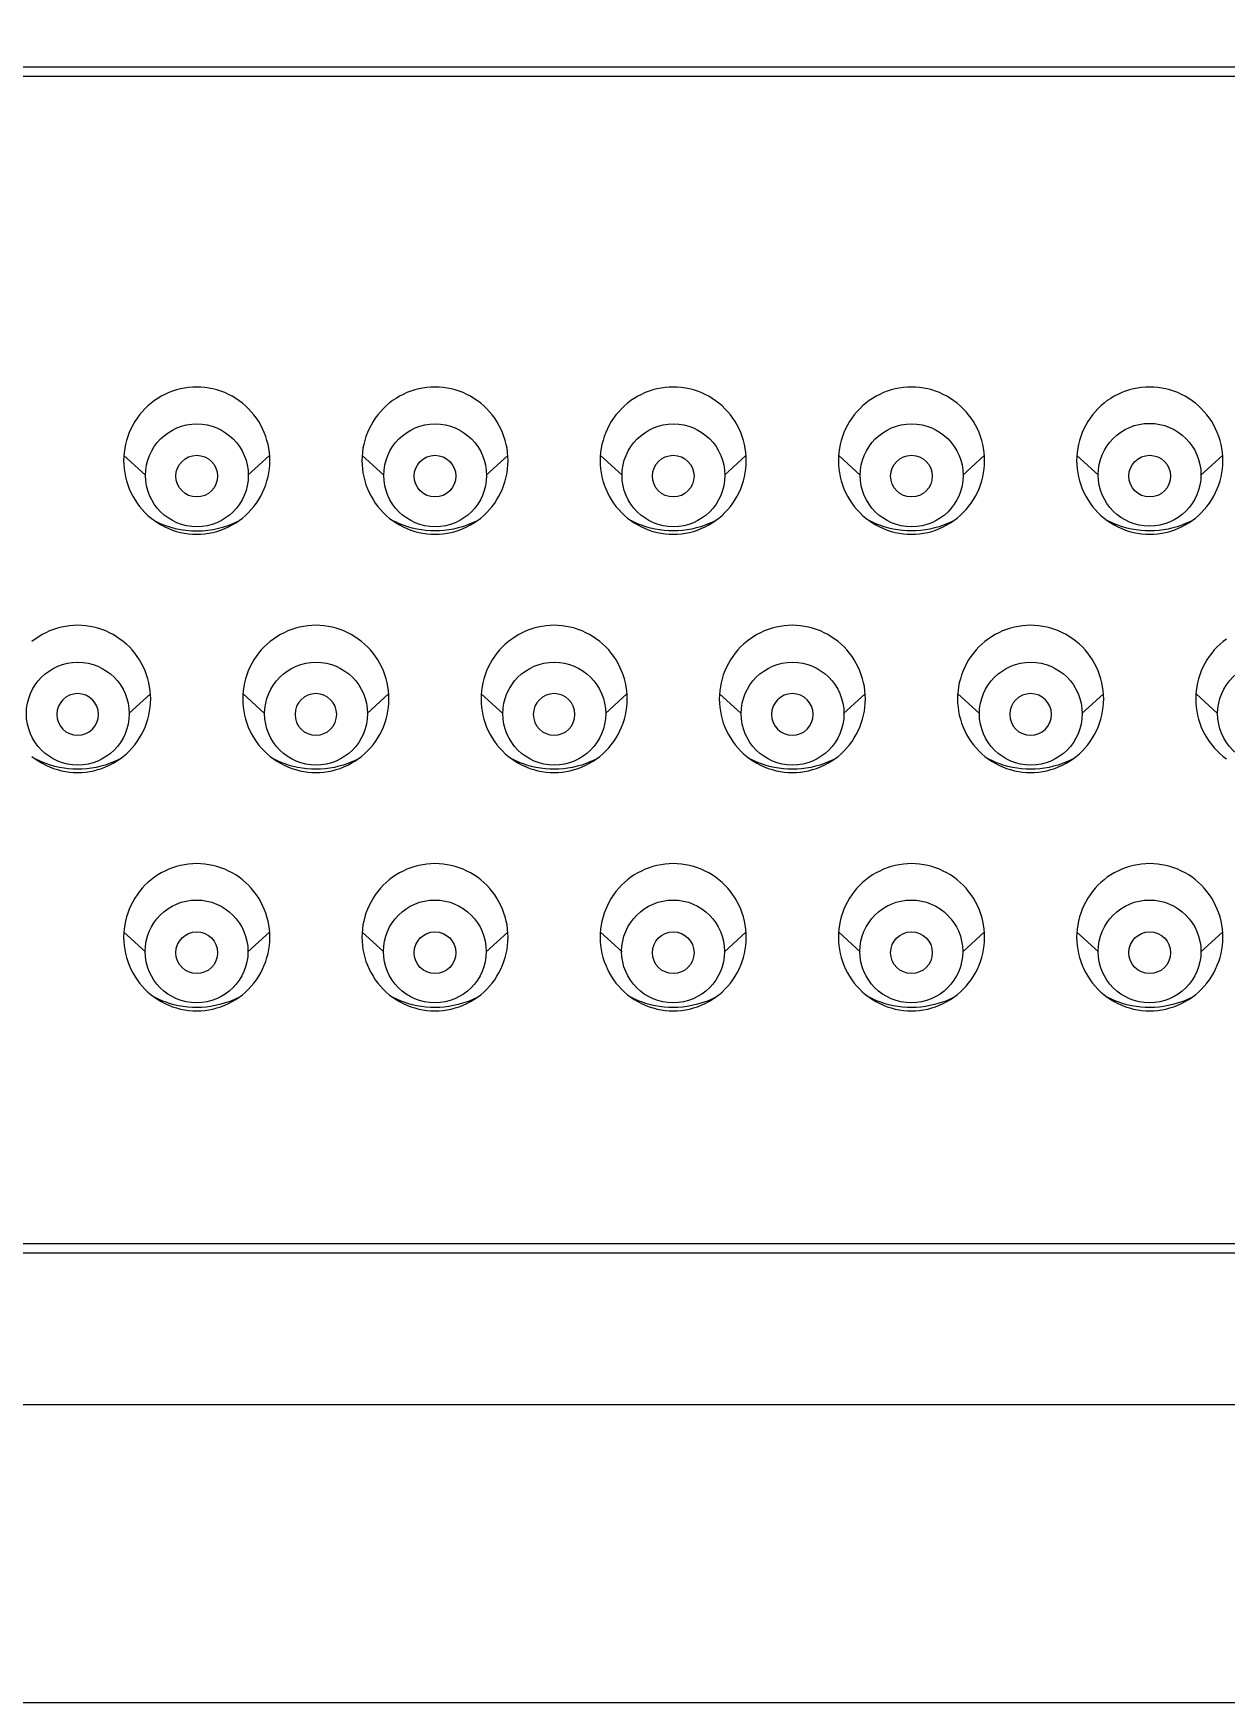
# Model space of a CAD drawing. Extents: x 0 to 1128, y 0 to 827.
# Drawn here: x 319.31 to 339.31, y 234.49 to 262.5 of the extents above; entities that cross this region are included whole.
import ezdxf

# ---------------------------------------------------------------- set-up
doc = ezdxf.new("R2010")
doc.units = 0
doc.header["$LTSCALE"] = 10
doc.header["$MEASUREMENT"] = 0
doc.header["$PDMODE"] = 3
doc.header["$PDSIZE"] = -10
doc.layers.get('0').update_dxf_attribs({"linetype": 'CONTINUOUS'})
doc.layers.get('DEFPOINTS').update_dxf_attribs({"linetype": 'CONTINUOUS'})
doc.layers.add('PDF_형상', color=7, linetype='CONTINUOUS')
doc.styles.add('Daelim Dimension', font='NanumGothic.ttf')
doc.dimstyles.new('DEFAULT', dxfattribs={"dimscale": 2, "dimtxt": 2, "dimasz": 2, "dimexe": 0, "dimexo": 2, "dimgap": 1, "dimtad": 1, "dimdec": 0, "dimzin": 9, "dimdsep": 46, "dimtxsty": 'Daelim Dimension', "dimcen": 0.5, "dimclrd": 5, "dimclre": 5, "dimclrt": 256, "dimadec": 1, "dimazin": 0, "dimtfac": 1, "dimtdec": 0, "dimtix": 1, "dimtmove": 0, "dimatfit": 3, "dimfxl": 0, "dimtolj": 1, "dimtzin": 1, "dimlwd": 9, "dimlwe": 9, "dimarcsym": 0})

# ---------------------------------------------------------------- blocks, each defined once
blk = doc.blocks.new('*D27')
at = {"color": 5, "lineweight": 9, "ltscale": 0.5}
for p, q in [((138.695, 262.487), (138.695, 327.843)), ((142.695, 327.843), (417.399, 327.843)), ((421.399, 262.487), (421.399, 327.843))]:
    blk.add_line(p, q, dxfattribs=at)
at = {"color": 5, "ltscale": 0.5}
for points in [[(142.695, 328.51), (142.695, 327.177), (138.695, 327.843)], [(417.399, 328.51), (417.399, 327.177), (421.399, 327.843)]]:
    blk.add_solid(points, dxfattribs=at)
at = {"layer": 'DEFPOINTS', "color": 0, "ltscale": 0.5}
for p in [(421.399, 327.843), (138.695, 258.487), (421.399, 258.487)]:
    blk.add_point(p, dxfattribs=at)
at = {"color": 7, "ltscale": 0.5, "insert": (315.504, 335.294), "char_height": 10, "attachment_point": 5, "style": 'Daelim Dimension'}
blk.add_mtext('\\A1;283', dxfattribs=at)

msp = doc.modelspace()

# ---------------------------------------------------------------- linework, layer by layer
at = {"layer": 'PDF_형상', "lineweight": 5}
for points in [[(174.845, 245.037, 0.414217), (177.845, 242.036), (382.249, 242.036, 0.414214), (385.249, 245.037), (385.249, 258.937, 0.414214), (382.249, 261.937), (177.845, 261.937, 0.414217), (174.845, 258.937)], [(175.045, 258.787, -0.414215), (178.045, 261.787), (382.049, 261.787, -0.41422), (385.049, 258.787), (385.049, 245.187, -0.41422), (382.049, 242.187), (178.045, 242.187, -0.414215), (175.045, 245.187)], [(320.398, 251.073, 0.99996), (319.698, 251.073, 0.999882)], [(324.398, 251.073, 0.99992), (323.698, 251.073, 0.999843)], [(328.398, 251.073, 0.99996), (327.698, 251.073, 0.999882)], [(332.398, 251.073, 0.99996), (331.698, 251.073, 0.999882)], [(336.398, 251.073, 0.999921), (335.698, 251.073, 0.999843)]]:
    msp.add_lwpolyline(points, format="xyb", close=True, dxfattribs=at)
for points in [[(320.821, 255.333), (320.823, 255.264), (320.829, 255.195), (320.838, 255.126), (320.851, 255.062), (320.868, 254.994), (320.889, 254.927), (320.914, 254.862), (320.942, 254.798), (320.974, 254.736), (321.008, 254.678), (321.046, 254.62), (321.087, 254.564), (321.132, 254.511), (321.178, 254.461), (321.228, 254.414), (321.281, 254.369), (321.336, 254.327), (321.394, 254.288), (321.452, 254.253), (321.514, 254.221), (321.577, 254.192), (321.642, 254.167), (321.708, 254.146), (321.709, 254.146), (321.776, 254.128), (321.844, 254.115), (321.912, 254.105), (321.98, 254.099), (322.048, 254.097), (322.116, 254.099), (322.184, 254.105), (322.252, 254.115), (322.32, 254.128), (322.387, 254.146), (322.388, 254.146), (322.454, 254.167), (322.518, 254.192), (322.582, 254.221), (322.643, 254.253), (322.702, 254.288), (322.76, 254.327), (322.815, 254.369), (322.867, 254.414), (322.917, 254.461), (322.964, 254.511), (323.008, 254.564), (323.05, 254.62), (323.088, 254.678), (323.122, 254.736), (323.154, 254.798), (323.182, 254.862), (323.206, 254.927), (323.227, 254.994), (323.245, 255.062), (323.257, 255.126), (323.267, 255.195), (323.273, 255.264), (323.275, 255.333), (323.273, 255.402), (323.267, 255.471), (323.257, 255.541), (323.245, 255.605), (323.227, 255.673), (323.206, 255.74), (323.182, 255.805), (323.154, 255.868), (323.122, 255.93), (323.088, 255.988), (323.05, 256.047), (323.008, 256.102), (322.964, 256.155), (322.917, 256.205), (322.867, 256.253), (322.815, 256.298), (322.759, 256.339), (322.702, 256.378), (322.643, 256.413), (322.582, 256.445), (322.519, 256.474), (322.454, 256.499), (322.388, 256.52), (322.388, 256.52), (322.32, 256.538), (322.252, 256.551), (322.184, 256.561), (322.116, 256.567), (322.048, 256.569), (321.98, 256.567), (321.911, 256.561), (321.843, 256.551), (321.775, 256.538), (321.708, 256.52), (321.708, 256.52), (321.642, 256.499), (321.577, 256.474), (321.514, 256.445), (321.452, 256.413), (321.394, 256.378), (321.336, 256.34), (321.281, 256.298), (321.228, 256.253), (321.179, 256.205), (321.132, 256.155), (321.087, 256.102), (321.046, 256.047), (321.008, 255.989), (320.974, 255.93), (320.942, 255.868), (320.914, 255.805), (320.889, 255.74), (320.868, 255.673), (320.851, 255.605), (320.838, 255.541), (320.829, 255.471), (320.823, 255.402)], [(324.821, 255.333), (324.823, 255.264), (324.829, 255.195), (324.838, 255.126), (324.851, 255.062), (324.868, 254.994), (324.889, 254.927), (324.914, 254.862), (324.942, 254.798), (324.974, 254.736), (325.008, 254.678), (325.046, 254.62), (325.087, 254.564), (325.132, 254.511), (325.178, 254.461), (325.228, 254.414), (325.281, 254.369), (325.336, 254.327), (325.394, 254.288), (325.452, 254.253), (325.514, 254.221), (325.577, 254.192), (325.642, 254.167), (325.708, 254.146), (325.709, 254.146), (325.776, 254.128), (325.844, 254.115), (325.912, 254.105), (325.98, 254.099), (326.048, 254.097), (326.116, 254.099), (326.184, 254.105), (326.252, 254.115), (326.32, 254.128), (326.387, 254.146), (326.388, 254.146), (326.454, 254.167), (326.519, 254.192), (326.582, 254.221), (326.643, 254.253), (326.702, 254.288), (326.76, 254.327), (326.815, 254.369), (326.868, 254.414), (326.917, 254.461), (326.964, 254.511), (327.008, 254.564), (327.05, 254.62), (327.088, 254.678), (327.122, 254.736), (327.154, 254.798), (327.182, 254.862), (327.206, 254.927), (327.227, 254.994), (327.245, 255.062), (327.257, 255.126), (327.267, 255.195), (327.273, 255.264), (327.275, 255.333), (327.273, 255.402), (327.267, 255.471), (327.257, 255.541), (327.245, 255.605), (327.227, 255.673), (327.206, 255.74), (327.182, 255.805), (327.154, 255.868), (327.122, 255.93), (327.088, 255.988), (327.05, 256.047), (327.008, 256.102), (326.964, 256.155), (326.917, 256.205), (326.867, 256.253), (326.815, 256.298), (326.759, 256.339), (326.702, 256.378), (326.643, 256.413), (326.582, 256.445), (326.519, 256.474), (326.454, 256.499), (326.388, 256.52), (326.388, 256.52), (326.32, 256.538), (326.253, 256.551), (326.184, 256.561), (326.116, 256.567), (326.048, 256.569), (325.98, 256.567), (325.912, 256.561), (325.843, 256.551), (325.775, 256.538), (325.708, 256.52), (325.708, 256.52), (325.642, 256.499), (325.577, 256.474), (325.514, 256.445), (325.453, 256.413), (325.394, 256.378), (325.336, 256.34), (325.281, 256.298), (325.228, 256.253), (325.179, 256.205), (325.132, 256.155), (325.087, 256.102), (325.046, 256.047), (325.008, 255.989), (324.974, 255.93), (324.942, 255.868), (324.914, 255.805), (324.889, 255.74), (324.868, 255.673), (324.851, 255.605), (324.838, 255.541), (324.829, 255.471), (324.823, 255.402)], [(328.821, 255.333), (328.823, 255.264), (328.829, 255.195), (328.839, 255.126), (328.851, 255.062), (328.868, 254.994), (328.889, 254.927), (328.914, 254.862), (328.942, 254.798), (328.974, 254.736), (329.008, 254.678), (329.046, 254.62), (329.087, 254.564), (329.132, 254.511), (329.179, 254.461), (329.228, 254.414), (329.281, 254.369), (329.336, 254.327), (329.394, 254.288), (329.452, 254.253), (329.514, 254.221), (329.577, 254.192), (329.642, 254.167), (329.708, 254.146), (329.709, 254.146), (329.776, 254.128), (329.844, 254.115), (329.912, 254.105), (329.98, 254.099), (330.048, 254.097), (330.116, 254.099), (330.184, 254.105), (330.252, 254.115), (330.32, 254.128), (330.387, 254.146), (330.388, 254.146), (330.454, 254.167), (330.519, 254.192), (330.582, 254.221), (330.643, 254.253), (330.702, 254.288), (330.76, 254.327), (330.815, 254.369), (330.868, 254.414), (330.917, 254.461), (330.964, 254.511), (331.008, 254.564), (331.05, 254.62), (331.088, 254.678), (331.122, 254.736), (331.154, 254.798), (331.182, 254.862), (331.206, 254.927), (331.227, 254.994), (331.245, 255.062), (331.257, 255.126), (331.267, 255.195), (331.273, 255.264), (331.275, 255.333), (331.273, 255.402), (331.267, 255.471), (331.257, 255.541), (331.245, 255.605), (331.227, 255.673), (331.206, 255.74), (331.182, 255.805), (331.154, 255.868), (331.122, 255.93), (331.088, 255.988), (331.05, 256.047), (331.008, 256.102), (330.964, 256.155), (330.917, 256.205), (330.868, 256.253), (330.815, 256.298), (330.76, 256.339), (330.702, 256.378), (330.643, 256.413), (330.582, 256.445), (330.519, 256.474), (330.454, 256.499), (330.388, 256.52), (330.388, 256.52), (330.321, 256.538), (330.253, 256.551), (330.184, 256.561), (330.116, 256.567), (330.048, 256.569), (329.98, 256.567), (329.912, 256.561), (329.843, 256.551), (329.775, 256.538), (329.708, 256.52), (329.708, 256.52), (329.642, 256.499), (329.577, 256.474), (329.514, 256.445), (329.453, 256.413), (329.394, 256.378), (329.336, 256.34), (329.281, 256.298), (329.228, 256.253), (329.179, 256.205), (329.132, 256.155), (329.087, 256.102), (329.046, 256.047), (329.008, 255.989), (328.974, 255.93), (328.942, 255.868), (328.914, 255.805), (328.889, 255.74), (328.869, 255.673), (328.851, 255.605), (328.839, 255.541), (328.829, 255.471), (328.823, 255.402)], [(332.821, 255.333), (332.823, 255.264), (332.829, 255.195), (332.839, 255.126), (332.851, 255.062), (332.869, 254.994), (332.89, 254.927), (332.914, 254.862), (332.942, 254.798), (332.974, 254.736), (333.008, 254.678), (333.046, 254.62), (333.087, 254.564), (333.132, 254.511), (333.179, 254.461), (333.228, 254.414), (333.281, 254.369), (333.336, 254.327), (333.394, 254.288), (333.452, 254.253), (333.514, 254.221), (333.577, 254.192), (333.642, 254.167), (333.708, 254.146), (333.709, 254.146), (333.776, 254.128), (333.844, 254.115), (333.912, 254.105), (333.98, 254.099), (334.048, 254.097), (334.116, 254.099), (334.184, 254.105), (334.252, 254.115), (334.32, 254.128), (334.387, 254.146), (334.388, 254.146), (334.454, 254.167), (334.519, 254.192), (334.582, 254.221), (334.644, 254.253), (334.702, 254.288), (334.76, 254.327), (334.815, 254.369), (334.868, 254.414), (334.917, 254.461), (334.964, 254.511), (335.008, 254.564), (335.05, 254.62), (335.088, 254.678), (335.122, 254.736), (335.154, 254.798), (335.182, 254.862), (335.207, 254.927), (335.227, 254.994), (335.245, 255.062), (335.257, 255.126), (335.267, 255.195), (335.273, 255.264), (335.275, 255.333), (335.273, 255.402), (335.267, 255.471), (335.257, 255.541), (335.245, 255.605), (335.227, 255.673), (335.206, 255.74), (335.182, 255.805), (335.154, 255.868), (335.122, 255.93), (335.088, 255.988), (335.05, 256.047), (335.008, 256.102), (334.964, 256.155), (334.917, 256.205), (334.868, 256.253), (334.815, 256.298), (334.76, 256.339), (334.702, 256.378), (334.643, 256.413), (334.582, 256.445), (334.519, 256.474), (334.454, 256.499), (334.388, 256.52), (334.388, 256.52), (334.321, 256.538), (334.253, 256.551), (334.184, 256.561), (334.116, 256.567), (334.048, 256.569), (333.98, 256.567), (333.912, 256.561), (333.843, 256.551), (333.776, 256.538), (333.708, 256.52), (333.708, 256.52), (333.642, 256.499), (333.577, 256.474), (333.514, 256.445), (333.453, 256.413), (333.394, 256.378), (333.336, 256.34), (333.281, 256.298), (333.228, 256.253), (333.179, 256.205), (333.132, 256.155), (333.088, 256.102), (333.046, 256.047), (333.008, 255.989), (332.974, 255.93), (332.942, 255.868), (332.914, 255.805), (332.89, 255.74), (332.869, 255.673), (332.851, 255.605), (332.839, 255.541), (332.829, 255.471), (332.823, 255.402)], [(336.821, 255.333), (336.823, 255.264), (336.829, 255.195), (336.839, 255.126), (336.851, 255.062), (336.869, 254.994), (336.89, 254.927), (336.914, 254.862), (336.942, 254.798), (336.974, 254.736), (337.008, 254.678), (337.046, 254.62), (337.088, 254.564), (337.132, 254.511), (337.179, 254.461), (337.228, 254.414), (337.281, 254.369), (337.336, 254.327), (337.394, 254.288), (337.452, 254.253), (337.514, 254.221), (337.577, 254.192), (337.642, 254.167), (337.708, 254.146), (337.709, 254.146), (337.776, 254.128), (337.844, 254.115), (337.912, 254.105), (337.98, 254.099), (338.048, 254.097), (338.116, 254.099), (338.184, 254.105), (338.252, 254.115), (338.32, 254.128), (338.387, 254.146), (338.388, 254.146), (338.454, 254.167), (338.519, 254.192), (338.582, 254.221), (338.644, 254.253), (338.702, 254.288), (338.76, 254.327), (338.815, 254.369), (338.868, 254.414), (338.917, 254.461), (338.964, 254.511), (339.008, 254.564), (339.05, 254.62), (339.088, 254.678), (339.122, 254.736), (339.154, 254.798), (339.182, 254.862), (339.207, 254.927), (339.228, 254.994), (339.245, 255.062), (339.257, 255.126), (339.267, 255.195), (339.273, 255.264), (339.275, 255.333), (339.273, 255.402), (339.267, 255.471), (339.257, 255.541), (339.245, 255.605), (339.228, 255.673), (339.207, 255.74), (339.182, 255.805), (339.154, 255.868), (339.122, 255.93), (339.088, 255.988), (339.05, 256.047), (339.009, 256.102), (338.964, 256.155), (338.917, 256.205), (338.868, 256.253), (338.815, 256.298), (338.76, 256.339), (338.702, 256.378), (338.643, 256.413), (338.582, 256.445), (338.519, 256.474), (338.454, 256.499), (338.388, 256.52), (338.388, 256.52), (338.321, 256.538), (338.253, 256.551), (338.184, 256.561), (338.116, 256.567), (338.048, 256.569), (337.98, 256.567), (337.912, 256.561), (337.843, 256.551), (337.776, 256.538), (337.708, 256.52), (337.708, 256.52), (337.642, 256.499), (337.577, 256.474), (337.514, 256.445), (337.453, 256.413), (337.394, 256.378), (337.336, 256.34), (337.281, 256.298), (337.229, 256.253), (337.179, 256.205), (337.132, 256.155), (337.088, 256.102), (337.046, 256.047), (337.008, 255.989), (336.974, 255.93), (336.942, 255.868), (336.914, 255.805), (336.89, 255.74), (336.869, 255.673), (336.851, 255.605), (336.839, 255.541), (336.829, 255.471), (336.823, 255.402)], [(322.821, 251.333), (322.823, 251.264), (322.829, 251.195), (322.838, 251.126), (322.851, 251.062), (322.868, 250.994), (322.889, 250.927), (322.914, 250.862), (322.942, 250.798), (322.974, 250.736), (323.008, 250.678), (323.046, 250.62), (323.087, 250.564), (323.132, 250.511), (323.178, 250.461), (323.228, 250.414), (323.281, 250.369), (323.336, 250.327), (323.394, 250.288), (323.452, 250.253), (323.514, 250.221), (323.577, 250.192), (323.642, 250.167), (323.708, 250.146), (323.709, 250.146), (323.776, 250.128), (323.844, 250.115), (323.912, 250.105), (323.98, 250.099), (324.048, 250.097), (324.116, 250.099), (324.184, 250.105), (324.252, 250.115), (324.32, 250.128), (324.387, 250.146), (324.388, 250.146), (324.454, 250.167), (324.518, 250.192), (324.582, 250.221), (324.643, 250.253), (324.702, 250.288), (324.76, 250.327), (324.815, 250.369), (324.867, 250.413), (324.917, 250.461), (324.964, 250.511), (325.008, 250.564), (325.05, 250.62), (325.088, 250.678), (325.122, 250.736), (325.154, 250.798), (325.182, 250.862), (325.206, 250.927), (325.227, 250.994), (325.245, 251.062), (325.257, 251.126), (325.267, 251.195), (325.273, 251.264), (325.275, 251.333), (325.273, 251.402), (325.267, 251.471), (325.257, 251.54), (325.245, 251.605), (325.227, 251.673), (325.206, 251.74), (325.182, 251.805), (325.154, 251.868), (325.122, 251.93), (325.088, 251.988), (325.05, 252.046), (325.008, 252.102), (324.964, 252.155), (324.917, 252.205), (324.867, 252.253), (324.815, 252.298), (324.759, 252.339), (324.702, 252.378), (324.643, 252.413), (324.582, 252.445), (324.519, 252.474), (324.454, 252.499), (324.388, 252.52), (324.388, 252.52), (324.32, 252.538), (324.253, 252.551), (324.184, 252.561), (324.116, 252.567), (324.048, 252.569), (323.98, 252.567), (323.911, 252.561), (323.843, 252.551), (323.775, 252.538), (323.708, 252.52), (323.708, 252.52), (323.642, 252.499), (323.577, 252.474), (323.514, 252.445), (323.453, 252.413), (323.394, 252.378), (323.336, 252.339), (323.281, 252.298), (323.228, 252.253), (323.179, 252.205), (323.132, 252.155), (323.087, 252.102), (323.046, 252.047), (323.008, 251.989), (322.974, 251.93), (322.942, 251.868), (322.914, 251.805), (322.889, 251.74), (322.868, 251.673), (322.851, 251.605), (322.838, 251.54), (322.829, 251.471), (322.823, 251.402)], [(326.821, 251.333), (326.823, 251.264), (326.829, 251.195), (326.838, 251.126), (326.851, 251.062), (326.868, 250.994), (326.889, 250.927), (326.914, 250.862), (326.942, 250.798), (326.974, 250.736), (327.008, 250.678), (327.046, 250.62), (327.087, 250.564), (327.132, 250.511), (327.179, 250.461), (327.228, 250.414), (327.281, 250.369), (327.336, 250.327), (327.394, 250.288), (327.452, 250.253), (327.514, 250.221), (327.577, 250.192), (327.642, 250.167), (327.708, 250.146), (327.709, 250.146), (327.776, 250.128), (327.844, 250.115), (327.912, 250.105), (327.98, 250.099), (328.048, 250.097), (328.116, 250.099), (328.184, 250.105), (328.252, 250.115), (328.32, 250.128), (328.387, 250.146), (328.388, 250.146), (328.454, 250.167), (328.519, 250.192), (328.582, 250.221), (328.643, 250.253), (328.702, 250.288), (328.76, 250.327), (328.815, 250.369), (328.868, 250.413), (328.917, 250.461), (328.964, 250.511), (329.008, 250.564), (329.05, 250.62), (329.088, 250.678), (329.122, 250.736), (329.154, 250.798), (329.182, 250.862), (329.206, 250.927), (329.227, 250.994), (329.245, 251.062), (329.257, 251.126), (329.267, 251.195), (329.273, 251.264), (329.275, 251.333), (329.273, 251.402), (329.267, 251.471), (329.257, 251.54), (329.245, 251.605), (329.227, 251.673), (329.206, 251.74), (329.182, 251.805), (329.154, 251.868), (329.122, 251.93), (329.088, 251.988), (329.05, 252.046), (329.008, 252.102), (328.964, 252.155), (328.917, 252.205), (328.867, 252.253), (328.815, 252.298), (328.76, 252.339), (328.702, 252.378), (328.643, 252.413), (328.582, 252.445), (328.519, 252.474), (328.454, 252.499), (328.388, 252.52), (328.388, 252.52), (328.32, 252.538), (328.253, 252.551), (328.184, 252.561), (328.116, 252.567), (328.048, 252.569), (327.98, 252.567), (327.912, 252.561), (327.843, 252.551), (327.775, 252.538), (327.708, 252.52), (327.708, 252.52), (327.642, 252.499), (327.577, 252.474), (327.514, 252.445), (327.453, 252.413), (327.394, 252.378), (327.336, 252.339), (327.281, 252.298), (327.228, 252.253), (327.179, 252.205), (327.132, 252.155), (327.087, 252.102), (327.046, 252.047), (327.008, 251.989), (326.974, 251.93), (326.942, 251.868), (326.914, 251.805), (326.889, 251.74), (326.868, 251.673), (326.851, 251.605), (326.838, 251.54), (326.829, 251.471), (326.823, 251.402)], [(330.821, 251.333), (330.823, 251.264), (330.829, 251.195), (330.839, 251.126), (330.851, 251.062), (330.869, 250.994), (330.889, 250.927), (330.914, 250.862), (330.942, 250.798), (330.974, 250.736), (331.008, 250.678), (331.046, 250.62), (331.087, 250.564), (331.132, 250.511), (331.179, 250.461), (331.228, 250.414), (331.281, 250.369), (331.336, 250.327), (331.394, 250.288), (331.452, 250.253), (331.514, 250.221), (331.577, 250.192), (331.642, 250.167), (331.708, 250.146), (331.709, 250.146), (331.776, 250.128), (331.844, 250.115), (331.912, 250.105), (331.98, 250.099), (332.048, 250.097), (332.116, 250.099), (332.184, 250.105), (332.252, 250.115), (332.32, 250.128), (332.387, 250.146), (332.388, 250.146), (332.454, 250.167), (332.519, 250.192), (332.582, 250.221), (332.644, 250.253), (332.702, 250.288), (332.76, 250.327), (332.815, 250.369), (332.868, 250.413), (332.917, 250.461), (332.964, 250.511), (333.008, 250.564), (333.05, 250.62), (333.088, 250.678), (333.122, 250.736), (333.154, 250.798), (333.182, 250.862), (333.206, 250.927), (333.227, 250.994), (333.245, 251.062), (333.257, 251.126), (333.267, 251.195), (333.273, 251.264), (333.275, 251.333), (333.273, 251.402), (333.267, 251.471), (333.257, 251.54), (333.245, 251.605), (333.227, 251.673), (333.206, 251.74), (333.182, 251.805), (333.154, 251.868), (333.122, 251.93), (333.088, 251.988), (333.05, 252.046), (333.008, 252.102), (332.964, 252.155), (332.917, 252.205), (332.868, 252.253), (332.815, 252.298), (332.76, 252.339), (332.702, 252.378), (332.643, 252.413), (332.582, 252.445), (332.519, 252.474), (332.454, 252.499), (332.388, 252.52), (332.388, 252.52), (332.321, 252.538), (332.253, 252.551), (332.184, 252.561), (332.116, 252.567), (332.048, 252.569), (331.98, 252.567), (331.912, 252.561), (331.843, 252.551), (331.775, 252.538), (331.708, 252.52), (331.708, 252.52), (331.642, 252.499), (331.577, 252.474), (331.514, 252.445), (331.453, 252.413), (331.394, 252.378), (331.336, 252.339), (331.281, 252.298), (331.228, 252.253), (331.179, 252.205), (331.132, 252.155), (331.088, 252.102), (331.046, 252.047), (331.008, 251.989), (330.974, 251.93), (330.942, 251.868), (330.914, 251.805), (330.889, 251.74), (330.869, 251.673), (330.851, 251.605), (330.839, 251.54), (330.829, 251.471), (330.823, 251.402)], [(334.821, 251.333), (334.823, 251.264), (334.829, 251.195), (334.839, 251.126), (334.851, 251.062), (334.869, 250.994), (334.89, 250.927), (334.914, 250.862), (334.942, 250.798), (334.974, 250.736), (335.008, 250.678), (335.046, 250.62), (335.088, 250.564), (335.132, 250.511), (335.179, 250.461), (335.228, 250.414), (335.281, 250.369), (335.336, 250.327), (335.394, 250.288), (335.452, 250.253), (335.514, 250.221), (335.577, 250.192), (335.642, 250.167), (335.708, 250.146), (335.709, 250.146), (335.776, 250.128), (335.844, 250.115), (335.912, 250.105), (335.98, 250.099), (336.048, 250.097), (336.116, 250.099), (336.184, 250.105), (336.252, 250.115), (336.32, 250.128), (336.387, 250.146), (336.388, 250.146), (336.454, 250.167), (336.519, 250.192), (336.582, 250.221), (336.644, 250.253), (336.702, 250.288), (336.76, 250.327), (336.815, 250.369), (336.868, 250.413), (336.917, 250.461), (336.964, 250.511), (337.008, 250.564), (337.05, 250.62), (337.088, 250.678), (337.122, 250.736), (337.154, 250.798), (337.182, 250.862), (337.207, 250.927), (337.227, 250.994), (337.245, 251.062), (337.257, 251.126), (337.267, 251.195), (337.273, 251.264), (337.275, 251.333), (337.273, 251.402), (337.267, 251.471), (337.257, 251.54), (337.245, 251.605), (337.227, 251.673), (337.207, 251.74), (337.182, 251.805), (337.154, 251.868), (337.122, 251.93), (337.088, 251.988), (337.05, 252.046), (337.009, 252.102), (336.964, 252.155), (336.917, 252.205), (336.868, 252.253), (336.815, 252.298), (336.76, 252.339), (336.702, 252.378), (336.643, 252.413), (336.582, 252.445), (336.519, 252.474), (336.454, 252.499), (336.388, 252.52), (336.388, 252.52), (336.321, 252.538), (336.253, 252.551), (336.184, 252.561), (336.116, 252.567), (336.048, 252.569), (335.98, 252.567), (335.912, 252.561), (335.843, 252.551), (335.776, 252.538), (335.708, 252.52), (335.708, 252.52), (335.642, 252.499), (335.577, 252.474), (335.514, 252.445), (335.453, 252.413), (335.394, 252.378), (335.336, 252.339), (335.281, 252.298), (335.229, 252.253), (335.179, 252.205), (335.132, 252.155), (335.088, 252.102), (335.046, 252.047), (335.008, 251.989), (334.974, 251.93), (334.942, 251.868), (334.914, 251.805), (334.89, 251.74), (334.869, 251.673), (334.851, 251.605), (334.839, 251.54), (334.829, 251.471), (334.823, 251.402)], [(320.821, 247.333), (320.823, 247.264), (320.829, 247.195), (320.838, 247.126), (320.851, 247.061), (320.868, 246.993), (320.889, 246.927), (320.914, 246.862), (320.942, 246.798), (320.974, 246.736), (321.008, 246.678), (321.046, 246.62), (321.087, 246.564), (321.132, 246.511), (321.178, 246.461), (321.228, 246.413), (321.281, 246.369), (321.336, 246.327), (321.394, 246.288), (321.452, 246.253), (321.514, 246.221), (321.577, 246.192), (321.642, 246.167), (321.708, 246.146), (321.709, 246.146), (321.776, 246.128), (321.844, 246.114), (321.912, 246.105), (321.98, 246.099), (322.048, 246.097), (322.116, 246.099), (322.184, 246.105), (322.252, 246.114), (322.32, 246.128), (322.387, 246.146), (322.388, 246.146), (322.454, 246.167), (322.518, 246.192), (322.582, 246.221), (322.643, 246.253), (322.702, 246.288), (322.76, 246.327), (322.815, 246.369), (322.867, 246.413), (322.917, 246.461), (322.964, 246.511), (323.008, 246.564), (323.05, 246.619), (323.088, 246.678), (323.122, 246.736), (323.154, 246.798), (323.182, 246.862), (323.206, 246.927), (323.227, 246.993), (323.245, 247.062), (323.257, 247.126), (323.267, 247.195), (323.273, 247.264), (323.275, 247.333), (323.273, 247.402), (323.267, 247.471), (323.257, 247.54), (323.245, 247.605), (323.227, 247.673), (323.206, 247.74), (323.182, 247.805), (323.154, 247.868), (323.122, 247.93), (323.088, 247.988), (323.05, 248.046), (323.008, 248.102), (322.964, 248.155), (322.917, 248.205), (322.867, 248.253), (322.815, 248.297), (322.759, 248.339), (322.702, 248.378), (322.643, 248.413), (322.582, 248.445), (322.519, 248.474), (322.454, 248.499), (322.388, 248.52), (322.388, 248.52), (322.32, 248.538), (322.252, 248.551), (322.184, 248.561), (322.116, 248.567), (322.048, 248.569), (321.98, 248.567), (321.911, 248.561), (321.843, 248.551), (321.775, 248.538), (321.708, 248.52), (321.708, 248.52), (321.642, 248.499), (321.577, 248.474), (321.514, 248.445), (321.452, 248.413), (321.394, 248.378), (321.336, 248.339), (321.281, 248.297), (321.228, 248.253), (321.179, 248.205), (321.132, 248.155), (321.087, 248.102), (321.046, 248.047), (321.008, 247.988), (320.974, 247.93), (320.942, 247.868), (320.914, 247.805), (320.889, 247.74), (320.868, 247.673), (320.851, 247.605), (320.838, 247.54), (320.829, 247.471), (320.823, 247.402)], [(324.821, 247.333), (324.823, 247.264), (324.829, 247.195), (324.838, 247.126), (324.851, 247.061), (324.868, 246.993), (324.889, 246.927), (324.914, 246.862), (324.942, 246.798), (324.974, 246.736), (325.008, 246.678), (325.046, 246.62), (325.087, 246.564), (325.132, 246.511), (325.178, 246.461), (325.228, 246.413), (325.281, 246.369), (325.336, 246.327), (325.394, 246.288), (325.452, 246.253), (325.514, 246.221), (325.577, 246.192), (325.642, 246.167), (325.708, 246.146), (325.709, 246.146), (325.776, 246.128), (325.844, 246.114), (325.912, 246.105), (325.98, 246.099), (326.048, 246.097), (326.116, 246.099), (326.184, 246.105), (326.252, 246.114), (326.32, 246.128), (326.387, 246.146), (326.388, 246.146), (326.454, 246.167), (326.519, 246.192), (326.582, 246.221), (326.643, 246.253), (326.702, 246.288), (326.76, 246.327), (326.815, 246.369), (326.868, 246.413), (326.917, 246.461), (326.964, 246.511), (327.008, 246.564), (327.05, 246.619), (327.088, 246.678), (327.122, 246.736), (327.154, 246.798), (327.182, 246.862), (327.206, 246.927), (327.227, 246.993), (327.245, 247.062), (327.257, 247.126), (327.267, 247.195), (327.273, 247.264), (327.275, 247.333), (327.273, 247.402), (327.267, 247.471), (327.257, 247.54), (327.245, 247.605), (327.227, 247.673), (327.206, 247.74), (327.182, 247.805), (327.154, 247.868), (327.122, 247.93), (327.088, 247.988), (327.05, 248.046), (327.008, 248.102), (326.964, 248.155), (326.917, 248.205), (326.867, 248.253), (326.815, 248.297), (326.759, 248.339), (326.702, 248.378), (326.643, 248.413), (326.582, 248.445), (326.519, 248.474), (326.454, 248.499), (326.388, 248.52), (326.388, 248.52), (326.32, 248.538), (326.253, 248.551), (326.184, 248.561), (326.116, 248.567), (326.048, 248.569), (325.98, 248.567), (325.912, 248.561), (325.843, 248.551), (325.775, 248.538), (325.708, 248.52), (325.708, 248.52), (325.642, 248.499), (325.577, 248.474), (325.514, 248.445), (325.453, 248.413), (325.394, 248.378), (325.336, 248.339), (325.281, 248.297), (325.228, 248.253), (325.179, 248.205), (325.132, 248.155), (325.087, 248.102), (325.046, 248.047), (325.008, 247.988), (324.974, 247.93), (324.942, 247.868), (324.914, 247.805), (324.889, 247.74), (324.868, 247.673), (324.851, 247.605), (324.838, 247.54), (324.829, 247.471), (324.823, 247.402)], [(328.821, 247.333), (328.823, 247.264), (328.829, 247.195), (328.839, 247.126), (328.851, 247.061), (328.868, 246.993), (328.889, 246.927), (328.914, 246.862), (328.942, 246.798), (328.974, 246.736), (329.008, 246.678), (329.046, 246.62), (329.087, 246.564), (329.132, 246.511), (329.179, 246.461), (329.228, 246.413), (329.281, 246.369), (329.336, 246.327), (329.394, 246.288), (329.452, 246.253), (329.514, 246.221), (329.577, 246.192), (329.642, 246.167), (329.708, 246.146), (329.709, 246.146), (329.776, 246.128), (329.844, 246.114), (329.912, 246.105), (329.98, 246.099), (330.048, 246.097), (330.116, 246.099), (330.184, 246.105), (330.252, 246.114), (330.32, 246.128), (330.387, 246.146), (330.388, 246.146), (330.454, 246.167), (330.519, 246.192), (330.582, 246.221), (330.643, 246.253), (330.702, 246.288), (330.76, 246.327), (330.815, 246.369), (330.868, 246.413), (330.917, 246.461), (330.964, 246.511), (331.008, 246.564), (331.05, 246.619), (331.088, 246.678), (331.122, 246.736), (331.154, 246.798), (331.182, 246.862), (331.206, 246.927), (331.227, 246.993), (331.245, 247.062), (331.257, 247.126), (331.267, 247.195), (331.273, 247.264), (331.275, 247.333), (331.273, 247.402), (331.267, 247.471), (331.257, 247.54), (331.245, 247.605), (331.227, 247.673), (331.206, 247.74), (331.182, 247.805), (331.154, 247.868), (331.122, 247.93), (331.088, 247.988), (331.05, 248.046), (331.008, 248.102), (330.964, 248.155), (330.917, 248.205), (330.868, 248.253), (330.815, 248.297), (330.76, 248.339), (330.702, 248.378), (330.643, 248.413), (330.582, 248.445), (330.519, 248.474), (330.454, 248.499), (330.388, 248.52), (330.388, 248.52), (330.321, 248.538), (330.253, 248.551), (330.184, 248.561), (330.116, 248.567), (330.048, 248.569), (329.98, 248.567), (329.912, 248.561), (329.843, 248.551), (329.775, 248.538), (329.708, 248.52), (329.708, 248.52), (329.642, 248.499), (329.577, 248.474), (329.514, 248.445), (329.453, 248.413), (329.394, 248.378), (329.336, 248.339), (329.281, 248.297), (329.228, 248.253), (329.179, 248.205), (329.132, 248.155), (329.087, 248.102), (329.046, 248.047), (329.008, 247.988), (328.974, 247.93), (328.942, 247.868), (328.914, 247.805), (328.889, 247.74), (328.869, 247.673), (328.851, 247.605), (328.839, 247.54), (328.829, 247.471), (328.823, 247.402)], [(332.821, 247.333), (332.823, 247.264), (332.829, 247.195), (332.839, 247.126), (332.851, 247.061), (332.869, 246.993), (332.89, 246.927), (332.914, 246.862), (332.942, 246.798), (332.974, 246.736), (333.008, 246.678), (333.046, 246.62), (333.087, 246.564), (333.132, 246.511), (333.179, 246.461), (333.228, 246.413), (333.281, 246.369), (333.336, 246.327), (333.394, 246.288), (333.452, 246.253), (333.514, 246.221), (333.577, 246.192), (333.642, 246.167), (333.708, 246.146), (333.709, 246.146), (333.776, 246.128), (333.844, 246.114), (333.912, 246.105), (333.98, 246.099), (334.048, 246.097), (334.116, 246.099), (334.184, 246.105), (334.252, 246.114), (334.32, 246.128), (334.387, 246.146), (334.388, 246.146), (334.454, 246.167), (334.519, 246.192), (334.582, 246.221), (334.644, 246.253), (334.702, 246.288), (334.76, 246.327), (334.815, 246.369), (334.868, 246.413), (334.917, 246.461), (334.964, 246.511), (335.008, 246.564), (335.05, 246.619), (335.088, 246.678), (335.122, 246.736), (335.154, 246.798), (335.182, 246.862), (335.207, 246.927), (335.227, 246.993), (335.245, 247.062), (335.257, 247.126), (335.267, 247.195), (335.273, 247.264), (335.275, 247.333), (335.273, 247.402), (335.267, 247.471), (335.257, 247.54), (335.245, 247.605), (335.227, 247.673), (335.206, 247.74), (335.182, 247.805), (335.154, 247.868), (335.122, 247.93), (335.088, 247.988), (335.05, 248.046), (335.008, 248.102), (334.964, 248.155), (334.917, 248.205), (334.868, 248.253), (334.815, 248.297), (334.76, 248.339), (334.702, 248.378), (334.643, 248.413), (334.582, 248.445), (334.519, 248.474), (334.454, 248.499), (334.388, 248.52), (334.388, 248.52), (334.321, 248.538), (334.253, 248.551), (334.184, 248.561), (334.116, 248.567), (334.048, 248.569), (333.98, 248.567), (333.912, 248.561), (333.843, 248.551), (333.776, 248.538), (333.708, 248.52), (333.708, 248.52), (333.642, 248.499), (333.577, 248.474), (333.514, 248.445), (333.453, 248.413), (333.394, 248.378), (333.336, 248.339), (333.281, 248.297), (333.228, 248.253), (333.179, 248.205), (333.132, 248.155), (333.088, 248.102), (333.046, 248.047), (333.008, 247.988), (332.974, 247.93), (332.942, 247.868), (332.914, 247.805), (332.89, 247.74), (332.869, 247.673), (332.851, 247.605), (332.839, 247.54), (332.829, 247.471), (332.823, 247.402)], [(336.821, 247.333), (336.823, 247.264), (336.829, 247.195), (336.839, 247.126), (336.851, 247.061), (336.869, 246.993), (336.89, 246.927), (336.914, 246.862), (336.942, 246.798), (336.974, 246.736), (337.008, 246.678), (337.046, 246.62), (337.088, 246.564), (337.132, 246.511), (337.179, 246.461), (337.228, 246.413), (337.281, 246.369), (337.336, 246.327), (337.394, 246.288), (337.452, 246.253), (337.514, 246.221), (337.577, 246.192), (337.642, 246.167), (337.708, 246.146), (337.709, 246.146), (337.776, 246.128), (337.844, 246.114), (337.912, 246.105), (337.98, 246.099), (338.048, 246.097), (338.116, 246.099), (338.184, 246.105), (338.252, 246.114), (338.32, 246.128), (338.387, 246.146), (338.388, 246.146), (338.454, 246.167), (338.519, 246.192), (338.582, 246.221), (338.644, 246.253), (338.702, 246.288), (338.76, 246.327), (338.815, 246.369), (338.868, 246.413), (338.917, 246.461), (338.964, 246.511), (339.008, 246.564), (339.05, 246.619), (339.088, 246.678), (339.122, 246.736), (339.154, 246.798), (339.182, 246.862), (339.207, 246.927), (339.228, 246.993), (339.245, 247.062), (339.257, 247.126), (339.267, 247.195), (339.273, 247.264), (339.275, 247.333), (339.273, 247.402), (339.267, 247.471), (339.257, 247.54), (339.245, 247.605), (339.228, 247.673), (339.207, 247.74), (339.182, 247.805), (339.154, 247.868), (339.122, 247.93), (339.088, 247.988), (339.05, 248.046), (339.009, 248.102), (338.964, 248.155), (338.917, 248.205), (338.868, 248.253), (338.815, 248.297), (338.76, 248.339), (338.702, 248.378), (338.643, 248.413), (338.582, 248.445), (338.519, 248.474), (338.454, 248.499), (338.388, 248.52), (338.388, 248.52), (338.321, 248.538), (338.253, 248.551), (338.184, 248.561), (338.116, 248.567), (338.048, 248.569), (337.98, 248.567), (337.912, 248.561), (337.843, 248.551), (337.776, 248.538), (337.708, 248.52), (337.708, 248.52), (337.642, 248.499), (337.577, 248.474), (337.514, 248.445), (337.453, 248.413), (337.394, 248.378), (337.336, 248.339), (337.281, 248.297), (337.229, 248.253), (337.179, 248.205), (337.132, 248.155), (337.088, 248.102), (337.046, 248.047), (337.008, 247.988), (336.974, 247.93), (336.942, 247.868), (336.914, 247.805), (336.89, 247.74), (336.869, 247.673), (336.851, 247.605), (336.839, 247.54), (336.829, 247.471), (336.823, 247.402)], [(385.669, 239.486), (174.425, 239.486), (174.425, 234.486), (385.669, 234.486)]]:
    msp.add_lwpolyline(points, close=True, dxfattribs=at)
for points in [[(320.826, 255.417), (321.188, 255.091)], [(323.269, 255.417), (322.908, 255.091)], [(324.826, 255.417), (325.188, 255.091)], [(327.269, 255.417), (326.908, 255.091)], [(328.826, 255.417), (329.188, 255.091)], [(331.269, 255.417), (330.908, 255.091)], [(332.826, 255.417), (333.188, 255.091)], [(335.27, 255.417), (334.908, 255.091)], [(336.826, 255.417), (337.188, 255.091)], [(339.27, 255.417), (338.908, 255.091)], [(326.765, 254.328), (326.695, 254.294), (326.622, 254.264), (326.586, 254.25), (326.511, 254.224), (326.435, 254.203), (326.358, 254.185), (326.281, 254.171), (326.204, 254.161), (326.127, 254.155), (326.051, 254.153), (325.974, 254.155), (325.897, 254.161), (325.82, 254.17), (325.743, 254.184), (325.666, 254.201), (325.59, 254.223), (325.515, 254.248), (325.478, 254.262), (325.406, 254.292), (325.336, 254.326)], [(330.765, 254.328), (330.695, 254.294), (330.622, 254.264), (330.586, 254.25), (330.511, 254.224), (330.435, 254.203), (330.358, 254.185), (330.281, 254.171), (330.204, 254.161), (330.127, 254.155), (330.051, 254.153), (329.974, 254.155), (329.897, 254.161), (329.82, 254.17), (329.743, 254.184), (329.666, 254.201), (329.59, 254.223), (329.515, 254.248), (329.478, 254.262), (329.406, 254.292), (329.336, 254.326)], [(334.765, 254.328), (334.695, 254.294), (334.623, 254.264), (334.586, 254.25), (334.511, 254.224), (334.435, 254.203), (334.358, 254.185), (334.281, 254.171), (334.204, 254.161), (334.127, 254.155), (334.051, 254.153), (333.974, 254.155), (333.897, 254.161), (333.82, 254.17), (333.743, 254.184), (333.666, 254.201), (333.59, 254.223), (333.515, 254.248), (333.478, 254.262), (333.406, 254.292), (333.336, 254.326)], [(338.765, 254.328), (338.695, 254.294), (338.623, 254.264), (338.586, 254.25), (338.511, 254.224), (338.435, 254.203), (338.358, 254.185), (338.281, 254.171), (338.204, 254.161), (338.127, 254.155), (338.051, 254.153), (337.974, 254.155), (337.897, 254.161), (337.82, 254.17), (337.743, 254.184), (337.666, 254.201), (337.59, 254.223), (337.515, 254.248), (337.479, 254.262), (337.406, 254.292), (337.336, 254.326)], [(319.281, 250.369), (319.336, 250.327), (319.394, 250.288), (319.452, 250.253), (319.514, 250.221), (319.577, 250.192), (319.642, 250.167), (319.708, 250.146), (319.709, 250.146), (319.776, 250.128), (319.844, 250.115), (319.912, 250.105), (319.98, 250.099), (320.048, 250.097), (320.116, 250.099), (320.184, 250.105), (320.252, 250.115), (320.32, 250.128), (320.387, 250.146), (320.388, 250.146), (320.454, 250.167), (320.518, 250.192), (320.582, 250.221), (320.643, 250.253), (320.702, 250.288), (320.76, 250.327), (320.815, 250.369), (320.867, 250.413), (320.917, 250.461), (320.964, 250.511), (321.008, 250.564), (321.05, 250.62), (321.088, 250.678), (321.122, 250.736), (321.154, 250.798), (321.182, 250.862), (321.206, 250.927), (321.227, 250.994), (321.245, 251.062), (321.257, 251.126), (321.267, 251.195), (321.273, 251.264), (321.275, 251.333), (321.273, 251.402), (321.267, 251.471), (321.257, 251.54), (321.244, 251.605), (321.227, 251.673), (321.206, 251.74), (321.182, 251.805), (321.154, 251.868), (321.122, 251.93), (321.088, 251.988), (321.05, 252.046), (321.008, 252.102), (320.964, 252.155), (320.917, 252.205), (320.867, 252.253), (320.815, 252.298), (320.759, 252.339), (320.702, 252.378), (320.643, 252.413), (320.582, 252.445), (320.519, 252.474), (320.454, 252.499), (320.388, 252.52), (320.388, 252.52), (320.32, 252.538), (320.252, 252.551), (320.184, 252.561), (320.116, 252.567), (320.048, 252.569), (319.98, 252.567), (319.911, 252.561), (319.843, 252.551), (319.775, 252.538), (319.708, 252.52), (319.708, 252.52), (319.642, 252.499), (319.577, 252.474), (319.514, 252.445), (319.452, 252.413), (319.394, 252.378), (319.336, 252.339), (319.281, 252.298)], [(339.337, 252.339), (339.281, 252.298), (339.229, 252.253), (339.179, 252.205), (339.132, 252.155), (339.088, 252.102), (339.046, 252.047), (339.008, 251.989), (338.974, 251.93), (338.942, 251.868), (338.914, 251.805), (338.89, 251.74), (338.869, 251.673), (338.851, 251.605), (338.839, 251.54), (338.829, 251.471), (338.823, 251.402), (338.821, 251.333), (338.823, 251.264), (338.829, 251.195), (338.839, 251.126), (338.851, 251.062), (338.869, 250.994), (338.89, 250.927), (338.914, 250.862), (338.942, 250.798), (338.974, 250.736), (339.008, 250.678), (339.046, 250.62), (339.088, 250.564), (339.132, 250.511), (339.179, 250.461), (339.228, 250.414), (339.281, 250.369), (339.336, 250.327)], [(321.269, 251.417), (320.908, 251.091)], [(322.826, 251.417), (323.188, 251.091)], [(325.269, 251.417), (324.908, 251.091)], [(326.826, 251.417), (327.188, 251.091)], [(329.269, 251.417), (328.908, 251.091)], [(330.826, 251.417), (331.188, 251.091)], [(333.269, 251.417), (332.908, 251.091)], [(334.826, 251.417), (335.188, 251.091)], [(337.27, 251.417), (336.908, 251.091)], [(338.826, 251.417), (339.188, 251.091)], [(320.765, 250.328), (320.695, 250.294), (320.622, 250.264), (320.585, 250.249), (320.511, 250.224), (320.435, 250.203), (320.358, 250.185), (320.281, 250.171), (320.204, 250.161), (320.127, 250.155), (320.05, 250.153), (319.974, 250.155), (319.897, 250.161), (319.82, 250.17), (319.743, 250.184), (319.666, 250.201), (319.59, 250.223), (319.515, 250.248), (319.478, 250.262), (319.406, 250.292), (319.335, 250.326)], [(324.765, 250.328), (324.695, 250.294), (324.622, 250.264), (324.585, 250.249), (324.511, 250.224), (324.435, 250.203), (324.358, 250.185), (324.281, 250.171), (324.204, 250.161), (324.127, 250.155), (324.05, 250.153), (323.974, 250.155), (323.897, 250.161), (323.82, 250.17), (323.743, 250.184), (323.666, 250.201), (323.59, 250.223), (323.515, 250.248), (323.478, 250.262), (323.406, 250.292), (323.336, 250.326)], [(328.765, 250.328), (328.695, 250.294), (328.622, 250.264), (328.586, 250.249), (328.511, 250.224), (328.435, 250.203), (328.358, 250.185), (328.281, 250.171), (328.204, 250.161), (328.127, 250.155), (328.051, 250.153), (327.974, 250.155), (327.897, 250.161), (327.82, 250.17), (327.743, 250.184), (327.666, 250.201), (327.59, 250.223), (327.515, 250.248), (327.478, 250.262), (327.406, 250.292), (327.336, 250.326)], [(332.765, 250.328), (332.695, 250.294), (332.623, 250.264), (332.586, 250.249), (332.511, 250.224), (332.435, 250.203), (332.358, 250.185), (332.281, 250.171), (332.204, 250.161), (332.127, 250.155), (332.051, 250.153), (331.974, 250.155), (331.897, 250.161), (331.82, 250.17), (331.743, 250.184), (331.666, 250.201), (331.59, 250.223), (331.515, 250.248), (331.478, 250.262), (331.406, 250.292), (331.336, 250.326)], [(336.765, 250.328), (336.695, 250.294), (336.623, 250.264), (336.586, 250.249), (336.511, 250.224), (336.435, 250.203), (336.358, 250.185), (336.281, 250.171), (336.204, 250.161), (336.127, 250.155), (336.051, 250.153), (335.974, 250.155), (335.897, 250.161), (335.82, 250.17), (335.743, 250.184), (335.666, 250.201), (335.59, 250.223), (335.515, 250.248), (335.478, 250.262), (335.406, 250.292), (335.336, 250.326)], [(320.826, 247.417), (321.188, 247.091)], [(323.269, 247.417), (322.908, 247.091)], [(324.826, 247.417), (325.188, 247.091)], [(327.269, 247.417), (326.908, 247.091)], [(328.826, 247.417), (329.188, 247.091)], [(331.269, 247.417), (330.908, 247.091)], [(332.826, 247.417), (333.188, 247.091)], [(335.27, 247.417), (334.908, 247.091)], [(336.826, 247.417), (337.188, 247.091)], [(339.27, 247.417), (338.908, 247.091)], [(322.765, 246.328), (322.695, 246.294), (322.622, 246.263), (322.585, 246.249), (322.511, 246.224), (322.435, 246.203), (322.358, 246.185), (322.281, 246.171), (322.204, 246.161), (322.127, 246.155), (322.05, 246.153), (321.974, 246.155), (321.897, 246.16), (321.82, 246.17), (321.743, 246.184), (321.666, 246.201), (321.59, 246.223), (321.515, 246.248), (321.478, 246.262), (321.406, 246.292), (321.336, 246.326)], [(326.765, 246.328), (326.695, 246.294), (326.622, 246.263), (326.586, 246.249), (326.511, 246.224), (326.435, 246.203), (326.358, 246.185), (326.281, 246.171), (326.204, 246.161), (326.127, 246.155), (326.051, 246.153), (325.974, 246.155), (325.897, 246.16), (325.82, 246.17), (325.743, 246.184), (325.666, 246.201), (325.59, 246.223), (325.515, 246.248), (325.478, 246.262), (325.406, 246.292), (325.336, 246.326)], [(330.765, 246.328), (330.695, 246.294), (330.622, 246.263), (330.586, 246.249), (330.511, 246.224), (330.435, 246.203), (330.358, 246.185), (330.281, 246.171), (330.204, 246.161), (330.127, 246.155), (330.051, 246.153), (329.974, 246.155), (329.897, 246.16), (329.82, 246.17), (329.743, 246.184), (329.666, 246.201), (329.59, 246.223), (329.515, 246.248), (329.478, 246.262), (329.406, 246.292), (329.336, 246.326)], [(334.765, 246.328), (334.695, 246.294), (334.623, 246.263), (334.586, 246.249), (334.511, 246.224), (334.435, 246.203), (334.358, 246.185), (334.281, 246.171), (334.204, 246.161), (334.127, 246.155), (334.051, 246.153), (333.974, 246.155), (333.897, 246.16), (333.82, 246.17), (333.743, 246.184), (333.666, 246.201), (333.59, 246.223), (333.515, 246.248), (333.478, 246.262), (333.406, 246.292), (333.336, 246.326)], [(338.765, 246.328), (338.695, 246.294), (338.623, 246.263), (338.586, 246.249), (338.511, 246.224), (338.435, 246.203), (338.358, 246.185), (338.281, 246.171), (338.204, 246.161), (338.127, 246.155), (338.051, 246.153), (337.974, 246.155), (337.897, 246.16), (337.82, 246.17), (337.743, 246.184), (337.666, 246.201), (337.59, 246.223), (337.515, 246.248), (337.479, 246.262), (337.406, 246.292), (337.336, 246.326)]]:
    msp.add_lwpolyline(points, dxfattribs=at)
for centre, radius in [((322.051, 255.086), 0.863), ((326.051, 255.086), 0.863), ((330.051, 255.086), 0.863), ((334.051, 255.086), 0.863), ((338.045, 255.096), 0.863), ((322.048, 255.073), 0.35), ((326.048, 255.073), 0.35), ((330.048, 255.073), 0.35), ((334.048, 255.073), 0.35), ((338.048, 255.073), 0.35), ((320.051, 251.086), 0.863), ((324.051, 251.086), 0.863), ((328.051, 251.086), 0.863), ((332.051, 251.086), 0.863), ((336.051, 251.086), 0.863), ((340.051, 251.086), 0.863), ((322.045, 247.095), 0.863), ((326.045, 247.095), 0.863), ((330.045, 247.095), 0.863), ((334.045, 247.095), 0.863), ((338.045, 247.095), 0.863), ((322.048, 247.073), 0.35), ((326.048, 247.073), 0.35), ((330.048, 247.073), 0.35), ((334.048, 247.073), 0.35), ((338.048, 247.073), 0.35)]:
    msp.add_circle(centre, radius, dxfattribs=at)
msp.add_arc((322.048, 255.708), 1.555, 242.7336, 297.4597, dxfattribs=at)

# ---------------------------------------------------------------- dimensions: what is measured, and where the dimension line sits
at = {"color": 5, "ltscale": 0.5}
dim = msp.add_linear_dim(base=(421.399, 327.843), p1=(138.695, 258.487), p2=(421.399, 258.487), dimstyle='DEFAULT', override={"dimtxt": 5, "dimclrt": 7}, dxfattribs=at)
dim.commit()
dim.dimension.update_dxf_attribs({"geometry": '*D27', "text_midpoint": (315.504, 327.843), "dimtype": 160})

doc.saveas('drawing.dxf')
